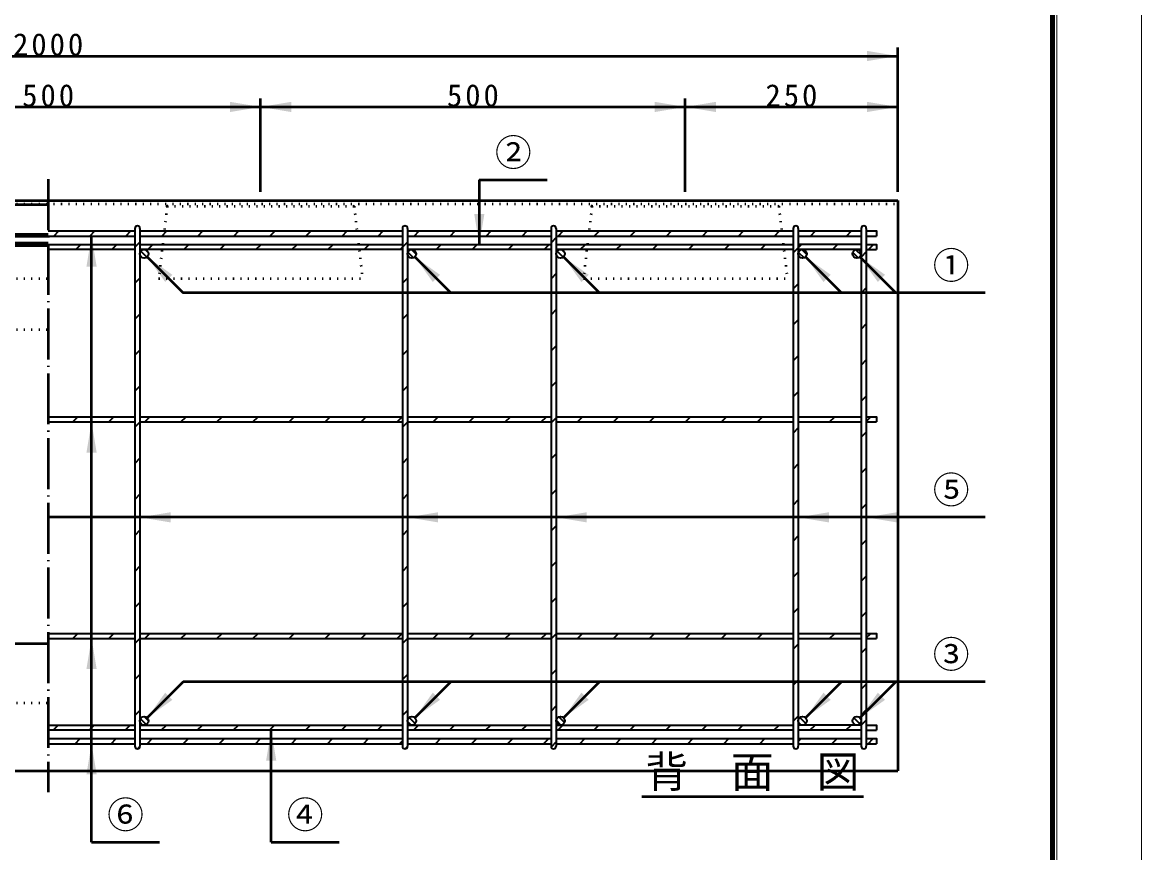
# Model space of a CAD drawing. Units: millimetres, scale not verified. Extents: x -2102 to 2102, y -1485 to 1485.
# Drawn here: x 785 to 2102, y -694 to 284 of the extents above; entities that cross this region are included whole.
import ezdxf
from ezdxf.enums import TextEntityAlignment as Align

# ---------------------------------------------------------------- set-up
doc = ezdxf.new("R2010")
doc.units = ezdxf.units.MM
doc.header["$LTSCALE"] = 5
doc.linetypes.add('DOTTED', pattern=[1.75, 0.25, -1.5])
doc.linetypes.add('LONG_DASHED_DOTTED', pattern=[15.25, 12, -1.5, 0.25, -1.5])
doc.layers.add('0-0_V-nasSTD', color=7, linetype='Continuous', lineweight=35)
doc.layers.add('0-1_0', color=7, linetype='Continuous', lineweight=50)
doc.styles.add('ＭＳ ゴシック', font='')
doc.styles.get('ＭＳ ゴシック').set_extended_font_data('MS Gothic')

msp = doc.modelspace()

# ---------------------------------------------------------------- linework, layer by layer
at = {"layer": '0-0_V-nasSTD', "lineweight": 50}
for p, q in [((1322.814, 97.963), (1322.814, 21.963)), ((866.314, -682.037), (866.314, 31.963)), ((1289.276, -34.999), (1246.849, 7.427)), ((1464.276, -34.999), (1421.849, 7.427)), ((1749.276, -34.999), (1706.849, 7.427)), ((1813.276, -34.999), (1770.849, 7.427)), ((1918.314, -299.37), (815.314, -299.37)), ((974.276, -493.075), (931.849, -535.502)), ((1918.314, -493.075), (974.276, -493.075)), ((1289.276, -493.075), (1246.849, -535.502)), ((1464.276, -493.075), (1421.849, -535.502)), ((1749.276, -493.075), (1706.849, -535.502)), ((1813.276, -493.075), (1770.849, -535.502)), ((1077.814, -682.037), (1077.814, -550.037))]:
    msp.add_line(p, q, dxfattribs=at)
at = {"layer": '0-0_V-nasSTD'}
for p, q in [((917.314, 40.963), (917.314, -569.037)), ((923.314, 40.963), (923.314, -569.037)), ((1232.314, 40.963), (1232.314, -569.037)), ((1238.314, 40.963), (1238.314, -569.037)), ((1407.314, 40.963), (1407.314, -569.037)), ((1413.314, 40.963), (1413.314, -569.037)), ((1692.314, 40.963), (1692.314, -569.037)), ((1698.314, 40.963), (1698.314, -569.037)), ((1772.314, 40.963), (1772.314, -569.037)), ((1778.314, 40.963), (1778.314, -569.037)), ((815.314, 37.963), (917.314, 37.963)), ((815.314, 31.963), (917.314, 31.963)), ((821.747, 31.963), (827.747, 37.963)), ((864.173, 31.963), (870.173, 37.963)), ((906.599, 31.963), (912.599, 37.963)), ((923.314, 37.963), (1232.314, 37.963)), ((923.314, 31.963), (1232.314, 31.963)), ((949.026, 31.963), (955.026, 37.963)), ((991.452, 31.963), (997.452, 37.963)), ((1033.879, 31.963), (1039.879, 37.963)), ((1076.305, 31.963), (1082.305, 37.963)), ((1118.731, 31.963), (1124.731, 37.963)), ((1161.158, 31.963), (1167.158, 37.963)), ((1203.584, 31.963), (1209.584, 37.963)), ((1238.314, 37.963), (1407.314, 37.963)), ((1238.314, 31.963), (1407.314, 31.963)), ((1246.011, 31.963), (1252.011, 37.963)), ((1288.437, 31.963), (1294.437, 37.963)), ((1330.864, 31.963), (1336.864, 37.963)), ((1373.29, 31.963), (1379.29, 37.963)), ((1413.314, 30.06), (1407.314, 24.06)), ((1413.314, 37.963), (1692.314, 37.963)), ((1413.314, 31.963), (1692.314, 31.963)), ((1421.716, 37.963), (1415.716, 31.963)), ((1464.143, 37.963), (1458.143, 31.963)), ((1500.569, 31.963), (1506.569, 37.963)), ((1542.996, 31.963), (1548.996, 37.963)), ((1585.422, 31.963), (1591.422, 37.963)), ((1627.848, 31.963), (1633.848, 37.963)), ((1670.275, 31.963), (1676.275, 37.963)), ((1698.314, 37.963), (1772.314, 37.963)), ((1698.314, 31.963), (1772.314, 31.963)), ((1712.701, 31.963), (1718.701, 37.963)), ((1755.128, 31.963), (1761.128, 37.963)), ((1778.314, 31.963), (1790.314, 31.963)), ((815.314, 21.963), (917.314, 21.963)), ((917.314, 15.963), (815.314, 15.963)), ((847.673, 15.963), (853.673, 21.963)), ((890.099, 15.963), (896.099, 21.963)), ((923.314, 24.766), (917.314, 18.766)), ((923.314, 21.963), (1232.314, 21.963)), ((1232.314, 15.963), (923.314, 15.963)), ((924.401, 14.076), (931.427, 7.051)), ((929.817, 15.731), (933.082, 12.467)), ((938.526, 21.963), (932.526, 15.963)), ((974.952, 15.963), (980.952, 21.963)), ((1017.379, 15.963), (1023.379, 21.963)), ((1059.805, 15.963), (1065.805, 21.963)), ((1102.231, 15.963), (1108.231, 21.963)), ((1144.658, 15.963), (1150.658, 21.963)), ((1187.084, 15.963), (1193.084, 21.963)), ((1229.511, 15.963), (1232.314, 18.766)), ((1238.314, 24.766), (1232.314, 18.766)), ((1238.314, 21.963), (1407.314, 21.963)), ((1407.314, 15.963), (1238.314, 15.963)), ((1242.86, 15.942), (1248.293, 10.51)), ((1271.937, 15.963), (1277.937, 21.963)), ((1314.364, 15.963), (1320.364, 21.963)), ((1356.79, 15.963), (1362.79, 21.963)), ((1399.216, 15.963), (1405.216, 21.963)), ((1413.314, 21.963), (1692.314, 21.963)), ((1692.314, 15.963), (1413.314, 15.963)), ((1414.415, 14.093), (1421.444, 7.064)), ((1419.863, 15.717), (1423.068, 12.512)), ((1441.643, 15.963), (1447.643, 21.963)), ((1484.069, 15.963), (1490.069, 21.963)), ((1526.496, 15.963), (1532.496, 21.963)), ((1568.922, 15.963), (1574.922, 21.963)), ((1611.348, 15.963), (1617.348, 21.963)), ((1653.775, 15.963), (1659.775, 21.963)), ((1698.314, 18.075), (1692.314, 12.075)), ((1772.314, 21.963), (1698.314, 21.963)), ((1702.201, 21.963), (1698.314, 18.075)), ((1772.314, 15.963), (1698.314, 15.963)), ((1702.522, 15.9), (1708.251, 10.172)), ((1738.628, 15.963), (1744.628, 21.963)), ((1766.22, 15.842), (1772.193, 9.869)), ((1778.314, 13.223), (1772.314, 7.223)), ((1778.314, 15.963), (1790.314, 15.963)), ((1781.054, 15.963), (1787.054, 21.963)), ((1238.743, 12.989), (1245.34, 6.392)), ((1698.632, 12.719), (1705.07, 6.281)), ((1762.54, 12.451), (1768.801, 6.189)), ((1413.314, -12.366), (1407.314, -18.366)), ((923.314, -17.661), (917.314, -23.661)), ((1238.314, -17.661), (1232.314, -23.661)), ((1698.314, -24.351), (1692.314, -30.351)), ((1778.314, -29.204), (1772.314, -35.204)), ((923.314, -60.087), (917.314, -66.087)), ((1238.314, -60.087), (1232.314, -66.087)), ((1413.314, -54.793), (1407.314, -60.793)), ((1698.314, -66.777), (1692.314, -72.777)), ((1778.314, -71.63), (1772.314, -77.63)), ((923.314, -102.513), (917.314, -108.513)), ((1238.314, -102.513), (1232.314, -108.513)), ((1413.314, -97.219), (1407.314, -103.219)), ((1698.314, -109.204), (1692.314, -115.204)), ((1778.314, -114.057), (1772.314, -120.057)), ((1413.314, -139.645), (1407.314, -145.645)), ((923.314, -144.94), (917.314, -150.94)), ((1238.314, -144.94), (1232.314, -150.94)), ((1698.314, -151.63), (1692.314, -157.63)), ((1778.314, -156.483), (1772.314, -162.483)), ((815.314, -181.037), (917.314, -181.037)), ((844.231, -187.037), (850.231, -181.037)), ((886.658, -187.037), (892.658, -181.037)), ((923.314, -181.037), (1232.314, -181.037)), ((935.084, -181.037), (929.084, -187.037)), ((971.511, -187.037), (977.511, -181.037)), ((1013.937, -187.037), (1019.937, -181.037)), ((1056.364, -187.037), (1062.364, -181.037)), ((1098.79, -187.037), (1104.79, -181.037)), ((1141.216, -187.037), (1147.216, -181.037)), ((1183.643, -187.037), (1188.426, -182.254)), ((1189.643, -181.037), (1188.426, -182.254)), ((1226.069, -187.037), (1232.069, -181.037)), ((1238.314, -181.037), (1407.314, -181.037)), ((1268.496, -187.037), (1274.496, -181.037)), ((1310.922, -187.037), (1316.922, -181.037)), ((1353.348, -187.037), (1359.348, -181.037)), ((1395.775, -187.037), (1401.775, -181.037)), ((1413.314, -182.072), (1407.314, -188.072)), ((1413.314, -181.037), (1692.314, -181.037)), ((1444.201, -181.037), (1438.201, -187.037)), ((1480.628, -187.037), (1486.628, -181.037)), ((1523.054, -187.037), (1529.054, -181.037)), ((1565.48, -187.037), (1571.48, -181.037)), ((1607.907, -187.037), (1613.907, -181.037)), ((1650.333, -187.037), (1656.333, -181.037)), ((1698.314, -181.037), (1772.314, -181.037)), ((1698.314, -181.483), (1698.76, -181.037)), ((1735.186, -187.037), (1741.186, -181.037)), ((1778.314, -186.336), (1783.612, -181.037)), ((815.314, -187.037), (917.314, -187.037)), ((923.314, -187.366), (917.314, -193.366)), ((923.314, -187.037), (1232.314, -187.037)), ((1238.314, -187.366), (1232.314, -193.366)), ((1238.314, -187.037), (1407.314, -187.037)), ((1413.314, -187.037), (1692.314, -187.037)), ((1698.314, -194.057), (1692.314, -200.057)), ((1698.314, -187.037), (1772.314, -187.037)), ((1778.314, -187.037), (1790.314, -187.037)), ((1772.314, -204.91), (1778.314, -198.91)), ((923.314, -229.793), (917.314, -235.793)), ((1238.314, -229.793), (1232.314, -235.793)), ((1413.314, -224.498), (1407.314, -230.498)), ((1698.314, -236.483), (1692.314, -242.483)), ((1778.314, -241.336), (1772.314, -247.336)), ((923.314, -272.219), (917.314, -278.219)), ((1238.314, -272.219), (1232.314, -278.219)), ((1413.314, -266.925), (1407.314, -272.925)), ((1698.314, -278.91), (1692.314, -284.91)), ((1772.314, -289.762), (1778.314, -283.762)), ((923.314, -314.645), (917.314, -320.645)), ((1238.314, -314.645), (1232.314, -320.645)), ((1413.314, -309.351), (1407.314, -315.351)), ((1698.314, -321.336), (1692.314, -327.336)), ((1778.314, -326.189), (1772.314, -332.189)), ((1413.314, -351.777), (1407.314, -357.777)), ((923.314, -357.072), (917.314, -363.072)), ((1238.314, -357.072), (1232.314, -363.072)), ((1698.314, -363.762), (1692.314, -369.762)), ((1772.314, -374.615), (1778.314, -368.615)), ((1413.314, -394.204), (1407.314, -400.204)), ((923.314, -399.498), (917.314, -405.498)), ((1238.314, -399.498), (1232.314, -405.498)), ((1698.314, -406.189), (1692.314, -412.189)), ((1778.314, -411.042), (1772.314, -417.042)), ((815.314, -436.037), (917.314, -436.037)), ((815.314, -442.037), (917.314, -442.037)), ((844.231, -442.037), (850.231, -436.037)), ((886.658, -442.037), (892.658, -436.037)), ((923.314, -441.925), (917.314, -447.925)), ((923.314, -436.037), (1232.314, -436.037)), ((923.314, -442.037), (1232.314, -442.037)), ((935.084, -436.037), (929.084, -442.037)), ((971.511, -442.037), (977.511, -436.037)), ((1013.937, -442.037), (1019.937, -436.037)), ((1056.364, -442.037), (1062.364, -436.037)), ((1098.79, -442.037), (1104.79, -436.037)), ((1141.216, -442.037), (1147.216, -436.037)), ((1183.643, -442.037), (1188.426, -437.254)), ((1189.643, -436.037), (1188.426, -437.254)), ((1226.069, -442.037), (1232.069, -436.037)), ((1238.314, -441.925), (1232.314, -447.925)), ((1238.314, -436.037), (1407.314, -436.037)), ((1238.314, -442.037), (1407.314, -442.037)), ((1268.496, -442.037), (1274.496, -436.037)), ((1310.922, -442.037), (1316.922, -436.037)), ((1353.348, -442.037), (1359.348, -436.037)), ((1395.775, -442.037), (1401.775, -436.037)), ((1413.314, -436.63), (1407.314, -442.63)), ((1413.314, -436.037), (1692.314, -436.037)), ((1413.314, -442.037), (1692.314, -442.037)), ((1444.201, -436.037), (1438.201, -442.037)), ((1480.628, -442.037), (1486.628, -436.037)), ((1523.054, -442.037), (1529.054, -436.037)), ((1565.48, -442.037), (1571.48, -436.037)), ((1607.907, -442.037), (1613.907, -436.037)), ((1650.333, -442.037), (1656.333, -436.037)), ((1698.314, -436.037), (1772.314, -436.037)), ((1698.314, -436.483), (1698.76, -436.037)), ((1698.314, -442.037), (1772.314, -442.037)), ((1735.186, -442.037), (1741.186, -436.037)), ((1778.314, -441.336), (1783.612, -436.037)), ((1778.314, -442.037), (1790.314, -442.037)), ((1698.314, -448.615), (1692.314, -454.615)), ((1772.314, -459.468), (1778.314, -453.468)), ((923.314, -484.351), (917.314, -490.351)), ((1238.314, -484.351), (1232.314, -490.351)), ((1413.314, -479.057), (1407.314, -485.057)), ((1698.314, -491.042), (1692.314, -497.042)), ((1778.314, -495.894), (1772.314, -501.894)), ((923.314, -526.777), (917.314, -532.777)), ((1238.314, -526.777), (1232.314, -532.777)), ((1413.314, -521.483), (1407.314, -527.483)), ((1772.314, -532.189), (1778.314, -526.189)), ((923.845, -536.794), (930.557, -543.506)), ((928.162, -534.039), (933.311, -539.189)), ((1240.298, -535.049), (1247.302, -542.053)), ((1413.354, -538.399), (1418.951, -543.996)), ((1416.431, -534.405), (1422.946, -540.92)), ((1698.314, -533.468), (1692.314, -539.468)), ((1700.087, -535.218), (1707.133, -542.264)), ((1763.896, -535.388), (1770.963, -542.455)), ((1772.314, -544.321), (1778.314, -538.321)), ((815.314, -544.037), (917.314, -544.037)), ((917.314, -550.037), (815.314, -550.037)), ((821.084, -550.037), (827.084, -544.037)), ((863.511, -550.037), (869.511, -544.037)), ((905.937, -550.037), (911.937, -544.037)), ((923.314, -544.037), (1232.314, -544.037)), ((1232.314, -550.037), (923.314, -550.037)), ((948.364, -550.037), (954.364, -544.037)), ((990.79, -550.037), (996.79, -544.037)), ((1033.216, -550.037), (1039.216, -544.037)), ((1075.643, -550.037), (1081.643, -544.037)), ((1118.069, -550.037), (1124.069, -544.037)), ((1160.496, -550.037), (1166.496, -544.037)), ((1202.922, -550.037), (1208.922, -544.037)), ((1238.314, -544.037), (1407.314, -544.037)), ((1407.314, -550.037), (1238.314, -550.037)), ((1238.475, -540.297), (1242.054, -543.876)), ((1245.348, -550.037), (1251.348, -544.037)), ((1287.775, -550.037), (1293.775, -544.037)), ((1330.201, -550.037), (1336.201, -544.037)), ((1372.628, -550.037), (1378.628, -544.037)), ((1413.314, -544.037), (1692.314, -544.037)), ((1692.314, -550.037), (1413.314, -550.037)), ((1415.054, -550.037), (1421.054, -544.037)), ((1457.48, -550.037), (1463.48, -544.037)), ((1499.907, -550.037), (1505.907, -544.037)), ((1542.333, -550.037), (1548.333, -544.037)), ((1584.76, -550.037), (1590.76, -544.037)), ((1627.186, -550.037), (1633.186, -544.037)), ((1669.612, -550.037), (1675.612, -544.037)), ((1772.314, -544.037), (1698.314, -544.037)), ((1772.314, -550.037), (1698.314, -550.037)), ((1698.658, -540.86), (1701.491, -543.693)), ((1712.039, -550.037), (1718.039, -544.037)), ((1754.465, -550.037), (1760.465, -544.037)), ((1762.996, -541.559), (1764.792, -543.355)), ((1778.314, -550.037), (1790.314, -550.037)), ((815.314, -560.037), (917.314, -560.037)), ((815.314, -566.037), (917.314, -566.037)), ((847.011, -566.037), (853.011, -560.037)), ((889.437, -566.037), (895.437, -560.037)), ((923.314, -560.037), (1232.314, -560.037)), ((923.314, -566.037), (1232.314, -566.037)), ((937.864, -560.037), (931.864, -566.037)), ((974.29, -566.037), (980.29, -560.037)), ((1016.716, -566.037), (1022.716, -560.037)), ((1059.143, -566.037), (1065.143, -560.037)), ((1101.569, -566.037), (1107.569, -560.037)), ((1143.996, -566.037), (1149.996, -560.037)), ((1186.422, -566.037), (1192.422, -560.037)), ((1228.848, -566.037), (1232.314, -562.572)), ((1238.314, -560.037), (1407.314, -560.037)), ((1238.314, -566.037), (1407.314, -566.037)), ((1277.275, -560.037), (1271.275, -566.037)), ((1319.701, -560.037), (1313.701, -566.037)), ((1356.128, -566.037), (1362.128, -560.037)), ((1398.554, -566.037), (1404.554, -560.037)), ((1413.314, -563.91), (1407.314, -569.91)), ((1413.314, -560.037), (1692.314, -560.037)), ((1413.314, -566.037), (1692.314, -566.037)), ((1440.98, -566.037), (1446.98, -560.037)), ((1483.407, -566.037), (1489.407, -560.037)), ((1525.833, -566.037), (1531.833, -560.037)), ((1568.26, -566.037), (1574.26, -560.037)), ((1610.686, -566.037), (1616.686, -560.037)), ((1653.112, -566.037), (1659.112, -560.037)), ((1698.314, -560.037), (1772.314, -560.037)), ((1698.314, -563.262), (1701.539, -560.037)), ((1698.314, -566.037), (1772.314, -566.037)), ((1737.965, -566.037), (1743.965, -560.037)), ((1778.314, -566.037), (1790.314, -566.037)), ((1780.392, -566.037), (1786.392, -560.037)), ((923.314, -569.204), (920.485, -572.032)), ((1238.314, -569.204), (1235.485, -572.032))]:
    msp.add_line(p, q, dxfattribs=at)
at = {"layer": '0-0_V-nasSTD', "linetype": 'DOTTED', "lineweight": 50}
for p, q in [((945.314, -18.037), (1185.314, -18.037)), ((1445.314, -18.037), (1685.314, -18.037))]:
    msp.add_line(p, q, dxfattribs=at)
at = {"layer": '0-0_V-nasSTD', "lineweight": 18}
for points in [[(-2102.5, -1485), (-2102.5, 1485), (2102.5, 1485), (2102.5, -1485)], [(-2002.5, -1385), (-2002.5, 1385), (2002.5, 1385), (2002.5, -1385)]]:
    msp.add_lwpolyline(points, close=True, dxfattribs=at)
at = {"layer": '0-0_V-nasSTD', "lineweight": 100}
msp.add_lwpolyline([(1997.5, -1380), (1997.5, 1380), (-1997.5, 1380)], dxfattribs=at)
at = {"layer": '0-0_V-nasSTD'}
for points in [[(1778.314, 37.963), (1790.314, 37.963), (1790.314, 31.963)], [(1778.314, 21.963), (1790.314, 21.963), (1790.314, 15.963)], [(1778.314, -181.037), (1790.314, -181.037), (1790.314, -187.037)], [(1778.314, -436.037), (1790.314, -436.037), (1790.314, -442.037)], [(1778.314, -544.037), (1790.314, -544.037), (1790.314, -550.037)], [(1778.314, -560.037), (1790.314, -560.037), (1790.314, -566.037)]]:
    msp.add_lwpolyline(points, dxfattribs=at)
at = {"layer": '0-0_V-nasSTD', "lineweight": 50}
msp.add_lwpolyline([(1918.314, -34.999), (974.276, -34.999), (931.849, 7.427)], dxfattribs=at)
at = {"layer": '0-0_V-nasSTD'}
for centre in [(928.314, 10.963), (1243.314, 10.963), (1418.314, 10.963), (1703.314, 10.963), (1767.314, 10.963), (928.314, -539.037), (1243.314, -539.037), (1418.314, -539.037), (1703.314, -539.037), (1767.314, -539.037)]:
    msp.add_circle(centre, 5, dxfattribs=at)
for centre, start, end in [((920.314, 40.963), 0, 180), ((1235.314, 40.963), 0, 180), ((1410.314, 40.963), 0, 180), ((1695.314, 40.963), 0, 180), ((1775.314, 40.963), 0, 180), ((920.314, -569.037), 180, 0), ((1235.314, -569.037), 180, 0), ((1410.314, -569.037), 180, 0), ((1695.314, -569.037), 180, 0), ((1775.314, -569.037), 180, 0)]:
    msp.add_arc(centre, 3, start, end, dxfattribs=at)
for points in [[(1779.314, 237.963), (1779.314, 249.963), (1815.314, 243.963)], [(1029.314, 177.963), (1029.314, 189.963), (1065.314, 183.963)], [(1065.314, 183.963), (1101.314, 177.963), (1101.314, 189.963)], [(1529.314, 177.963), (1529.314, 189.963), (1565.314, 183.963)], [(1565.314, 183.963), (1601.314, 177.963), (1601.314, 189.963)], [(1779.314, 177.963), (1779.314, 189.963), (1815.314, 183.963)], [(1316.814, 57.963), (1322.814, 21.963), (1328.814, 57.963)], [(860.314, -4.037), (866.314, 31.963), (872.314, -4.037)], [(931.849, 7.427), (953.062, -22.271), (961.548, -13.786)], [(1246.849, 7.427), (1268.062, -22.271), (1276.548, -13.786)], [(1421.849, 7.427), (1443.062, -22.271), (1451.548, -13.786)], [(1706.849, 7.427), (1728.062, -22.271), (1736.548, -13.786)], [(1770.849, 7.427), (1792.062, -22.271), (1800.548, -13.786)], [(860.314, -223.037), (866.314, -187.037), (872.314, -223.037)], [(923.314, -299.37), (959.314, -305.37), (959.314, -293.37)], [(1238.314, -299.37), (1274.314, -305.37), (1274.314, -293.37)], [(1413.314, -299.37), (1449.314, -305.37), (1449.314, -293.37)], [(1698.314, -299.37), (1734.314, -305.37), (1734.314, -293.37)], [(1778.314, -299.37), (1814.314, -305.37), (1814.314, -293.37)], [(860.314, -478.037), (866.314, -442.037), (872.314, -478.037)], [(931.849, -535.502), (953.062, -505.803), (961.548, -514.288)], [(1246.849, -535.502), (1268.062, -505.803), (1276.548, -514.288)], [(1421.849, -535.502), (1443.062, -505.803), (1451.548, -514.288)], [(1706.849, -535.502), (1728.062, -505.803), (1736.548, -514.288)], [(1770.849, -535.502), (1792.062, -505.803), (1800.548, -514.288)], [(1071.814, -586.037), (1077.814, -550.037), (1083.814, -586.037)], [(860.314, -602.037), (866.314, -566.037), (872.314, -602.037)]]:
    msp.add_solid(points, dxfattribs=at)
at = {"layer": '0-1_0'}
for p, q in [((1815.314, 83.963), (1815.314, 253.963)), ((-184.686, 243.963), (1815.314, 243.963)), ((1065.314, 83.963), (1065.314, 193.963)), ((1565.314, 83.963), (1565.314, 193.963)), ((565.314, 183.963), (1065.314, 183.963)), ((1065.314, 183.963), (1565.314, 183.963)), ((1565.314, 183.963), (1815.314, 183.963)), ((1322.814, 97.963), (1402.814, 97.963)), ((-184.686, 73.963), (1815.314, 73.963)), ((-184.686, 68.963), (815.314, 68.963)), ((1815.314, 73.963), (1815.314, -598.037)), ((-184.686, 33.978), (815.314, 33.978)), ((-184.686, 31.963), (815.314, 31.963)), ((-184.686, 23.963), (815.314, 23.963)), ((-184.686, 20.605), (815.314, 20.605)), ((-64.686, -448.037), (815.314, -448.037)), ((-184.686, -598.037), (1815.314, -598.037)), ((1775.124, -628.574), (1514.317, -628.574)), ((866.314, -682.037), (946.314, -682.037)), ((1077.814, -682.037), (1157.814, -682.037))]:
    msp.add_line(p, q, dxfattribs=at)
at = {"layer": '0-1_0', "linetype": 'LONG_DASHED_DOTTED'}
msp.add_line((815.314, 98.963), (815.314, -623.037), dxfattribs=at)
at = {"layer": '0-1_0', "linetype": 'DOTTED'}
for p, q in [((-184.686, 69.963), (1815.314, 69.963)), ((955.314, 66.963), (945.314, -18.037)), ((955.314, 66.963), (952.314, 69.963)), ((1175.314, 66.963), (1178.314, 69.963)), ((1455.314, 66.963), (1445.314, -18.037)), ((1455.314, 66.963), (1452.314, 69.963)), ((1675.314, 66.963), (1678.314, 69.963)), ((-184.686, -18.037), (815.314, -18.037)), ((-184.686, -78.037), (815.314, -78.037)), ((-184.686, -518.037), (815.314, -518.037))]:
    msp.add_line(p, q, dxfattribs=at)
for points in [[(955.314, 66.963), (1175.314, 66.963), (1185.314, -18.037)], [(1455.314, 66.963), (1675.314, 66.963), (1685.314, -18.037)]]:
    msp.add_lwpolyline(points, dxfattribs=at)

# ---------------------------------------------------------------- texts
at = {"layer": '0-0_V-nasSTD', "style": 'ＭＳ ゴシック'}
for s, height, p in [('②', 31.67, (1341.214, 104.963)), ('①', 31.67, (1856.714, -27.999)), ('⑤', 31.67, (1856.714, -292.37)), ('③', 31.67, (1856.714, -486.075)), ('背\u3000面\u3000図', 36.95, (1518.317, -628.574)), ('⑥', 31.67, (884.714, -675.037)), ('④', 31.67, (1096.214, -675.037))]:
    msp.add_text(s, height=height, dxfattribs=at).set_placement(p, align=Align.BOTTOM_LEFT)
at = {"layer": '0-0_V-nasSTD', "char_height": 26.39, "attachment_point": 7, "style": 'ＭＳ ゴシック'}
for s, insert in [('\\T1.2;2000', (773.914, 243.963)), ('\\T1.2;500', (784.714, 183.963)), ('\\T1.2;500', (1284.714, 183.963)), ('\\T1.2;250', (1659.714, 183.963))]:
    msp.add_mtext(s, dxfattribs=dict(at, insert=insert))

doc.saveas('drawing.dxf')
